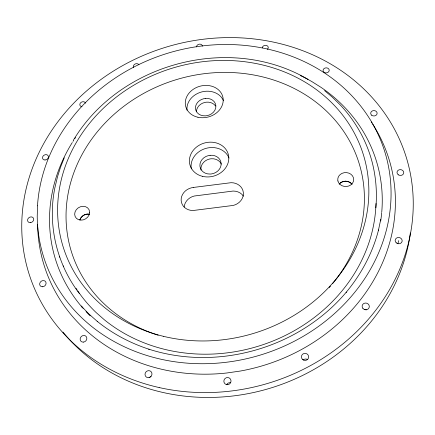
<?xml version="1.0" encoding="UTF-8"?>
<svg xmlns="http://www.w3.org/2000/svg" width="435" height="435" viewBox="0 0 435 435"><rect width="100%" height="100%" fill="white"/><g stroke="black" fill="none" stroke-linecap="round" stroke-linejoin="round"><path stroke-width="0.65" d="M375.862 207.783C377.069 193.983 376.204 180.036 373.192 166.507L373.007 165.605C367.733 142.751 356.075 121.534 339.909 104.569L332.204 97.048L324.575 90.616M380.739 219.392L378.417 230.387L378.542 229.952C372.67 252.876 361.278 274.202 346.14 292.342L346.336 292.097C299.497 347.924 218.218 371.495 148.814 349.174L149.118 349.272C130.315 343.144 112.567 333.775 97.184 321.313L97.522 321.601L89.012 314.075L81.231 306.017L83.107 308.306M397.894 243.676L398.656 240.626M64.255 157.834L60.563 167.132L57.534 176.643L55.027 187.11C47.252 223.949 56.441 263.73 79.404 293.543M73.52 140.005C119.853 62.885 230.158 33.626 308.018 79.371M59.443 256.367L59.78 257.221M63.184 265.872L63.521 266.731M410.341 232.937A193.57 173.108 -16.5 0 1 266.824 389.184A193.57 173.108 -16.5 0 1 62.977 332.079M226.608 384.774A3.556 3.475 -47.1 0 1 230.403 382.718M364.557 309.676A3.545 3.301 15.4 0 1 366.373 309.916M303.228 359.984A3.556 3.464 15.1 0 1 307.512 359.511M149.673 377.515A3.545 3.317 -48.7 0 1 151.032 376.28M262.316 47.834A2.991 2.409 -9.5 0 1 266.503 45.447A2.991 2.409 -9.5 0 1 267.335 49.372M196.587 46.947A2.936 2.354 -14.3 0 1 199.29 44.174A2.936 2.354 -14.3 0 1 202.384 46.115M133.654 67.365A2.942 2.354 -19.1 0 1 135.089 64.027A2.942 2.354 -19.1 0 1 138.906 64.782M81.965 106.727A2.996 2.42 -23.8 0 1 80.649 102.747A2.996 2.42 -23.8 0 1 85.521 103.182M381.767 211.91A167.807 149.058 -16.5 0 0 321.041 87.37L312.297 81.862A167.807 149.058 -16.5 0 0 303.179 76.935M381.707 212.59A167.807 149.058 -16.5 0 1 380.701 220.931M90.159 315.843A167.807 149.058 -16.5 0 1 86.048 311.629M82.144 307.273A167.807 149.058 -16.5 0 1 72.292 142.501M72.988 141.402A167.807 149.058 -16.5 0 1 73.689 140.309M74.76 138.673A167.807 149.058 -16.5 0 1 75.483 137.59M300.259 75.516A167.807 149.058 -16.5 0 1 302.597 76.647M375.987 203.482A161.717 143.599 -16.5 0 1 276.432 339.556A161.717 143.599 -16.5 0 1 104.373 319.801L96.233 312.645A161.717 143.599 -16.5 0 1 77.816 291.026M77.087 289.949A161.717 143.599 -16.5 0 1 76.016 288.323M372.697 124.16A180.427 160.374 -16.5 0 1 240.386 371.033L226.711 373.002A180.427 160.374 -16.5 0 1 37.627 224.455M371.272 121.979A180.427 160.374 -16.5 0 1 371.99 123.067M158.15 335.216A150.477 133.545 -16.5 0 1 83.128 152.56A150.477 133.545 -16.5 0 1 296.251 89.528A150.477 133.545 -16.5 0 1 332.612 283.615M330.48 286.138A150.477 133.545 -16.5 0 1 329.219 287.578M79.882 219.854A7.602 6.536 -30.5 0 1 89.643 214.221M339.208 183.994A7.825 6.878 0.6 0 1 352.149 184.337M79.931 219.931A7.602 6.536 -30.5 0 1 88.718 214.134M339.208 184.076A7.825 6.873 0.6 0 1 351.496 183.652M184.157 207.038A12.675 11.245 -18.9 0 1 194.2 196.027L233.1 191.047A12.724 11.326 -14 0 1 243.475 196.169M187.023 110.191A18.95 15.823 -14.8 0 1 201.775 91.91A18.95 15.823 -14.8 0 1 223.476 100.762M196.457 111.572A10.261 8.591 -14.8 0 1 204.831 102.432L206.233 102.198A10.261 8.591 -14.8 0 1 215.553 106.037M201.013 170.031A10.647 9.249 -15.6 0 1 209.583 159.009L211.035 158.77A10.647 9.249 -15.6 0 1 221.344 164.142M191.335 168.91A19.667 17.052 -15.6 0 1 205.76 148.417A19.667 17.052 -15.6 0 1 228.995 158.003M37.497 205.804L37.225 216.684A178.502 157.851 -16.5 0 0 300.9 337.669A178.502 157.851 -16.5 0 0 307.724 63.303A178.502 157.851 -16.5 0 0 37.497 205.804M193.243 187.463L191.422 187.806A12.925 11.402 -18.8 0 0 181.161 200.568A12.925 11.402 -18.8 0 0 193.037 210.518L233.258 205.429A12.974 11.489 -14.1 0 0 243.35 192.623A12.974 11.489 -14.1 0 0 231.072 182.695L193.243 187.463M205.282 98.446L203.868 98.685A10.337 8.629 -14.8 0 0 195.456 108.522A10.337 8.629 -14.8 0 0 205.304 115.868L206.739 115.715A10.337 8.629 -14.8 0 0 215.874 105.727A10.337 8.629 -14.8 0 0 205.282 98.446M210.089 155.3L208.621 155.54A10.728 9.298 -15.6 0 0 199.91 166.034A10.728 9.298 -15.6 0 0 210.165 174.054L211.66 173.908A10.728 9.298 -15.6 0 0 221.116 163.261A10.728 9.298 -15.6 0 0 210.089 155.3M337.924 181.003L337.767 180.041A7.982 6.976 0.2 0 1 348.875 173.135A7.982 6.976 0.2 0 1 350.8 184.935A7.982 6.976 0.2 0 1 337.924 181.003M89.61 212.715L89.605 211.758A7.748 6.628 -30.2 0 0 78.213 207.876A7.748 6.628 -30.2 0 0 78.295 219.588A7.748 6.628 -30.2 0 0 89.61 212.715M159.139 387.552A197.419 175.648 -16.5 0 0 408.498 165.267A197.419 175.648 -16.5 0 0 84.863 92.47A197.419 175.648 -16.5 0 0 159.139 387.552M324.276 72.438A3.088 2.528 -4.7 0 0 329.203 70.6A3.088 2.528 -4.7 0 0 324.94 68.072A3.088 2.528 -4.7 0 0 324.276 72.438M371.707 115.237A3.224 2.697 0.3 0 0 377.058 113.894A3.224 2.697 0.3 0 0 372.98 110.697A3.224 2.697 0.3 0 0 371.707 115.237M398.449 174.875A3.382 2.904 5.3 0 0 403.751 172.864A3.382 2.904 5.3 0 0 398.949 169.867A3.382 2.904 5.3 0 0 398.449 174.875M396.29 242.871A3.523 3.137 10.2 0 0 402.092 241.436A3.523 3.137 10.2 0 0 397.601 237.592A3.523 3.137 10.2 0 0 396.29 242.871M362.921 308.437A3.616 3.36 14.4 0 0 369.081 307.724A3.616 3.36 14.4 0 0 365.15 303.054A3.616 3.36 14.4 0 0 362.921 308.437M302.461 359.348A3.632 3.529 12.5 0 0 308.54 357.858A3.632 3.529 12.5 0 0 304.114 353.459A3.632 3.529 12.5 0 0 302.461 359.348M227.744 384.676A3.632 3.54 -44.2 0 0 230.381 378.988A3.632 3.54 -44.2 0 0 224.188 379.673A3.632 3.54 -44.2 0 0 227.744 384.676M149.091 377.569A3.621 3.377 -47.6 0 0 151.173 371.724A3.621 3.377 -47.6 0 0 145.219 373.187A3.621 3.377 -47.6 0 0 149.091 377.569M83.504 342.106A3.534 3.159 -43.6 0 0 86.386 336.788A3.534 3.159 -43.6 0 0 80.567 337.468A3.534 3.159 -43.6 0 0 83.504 342.106M42.391 286.779A3.393 2.925 -38.7 0 0 45.865 282.119A3.393 2.925 -38.7 0 0 40.352 282.097A3.393 2.925 -38.7 0 0 42.391 286.779M30.57 222.628A3.241 2.708 -33.7 0 0 33.359 218A3.241 2.708 -33.7 0 0 28.014 218.691A3.241 2.708 -33.7 0 0 30.57 222.628M45.028 159.988A3.099 2.539 -28.7 0 0 48.236 155.92A3.099 2.539 -28.7 0 0 43.136 156.018A3.099 2.539 -28.7 0 0 45.028 159.988M163.25 336.277A157.024 138.7 -16.5 0 0 365.862 164.066A157.024 138.7 -16.5 0 0 110.593 101.757A157.024 138.7 -16.5 0 0 163.25 336.277M197.958 117.254A19.162 15.937 -14.8 0 0 222.889 97.152A19.162 15.937 -14.8 0 0 191.889 90.317A19.162 15.937 -14.8 0 0 197.958 117.254M202.623 176.376A19.896 17.188 -15.7 0 0 228.457 154.996A19.896 17.188 -15.7 0 0 196.212 147.296A19.896 17.188 -15.7 0 0 202.623 176.376"/></g></svg>
